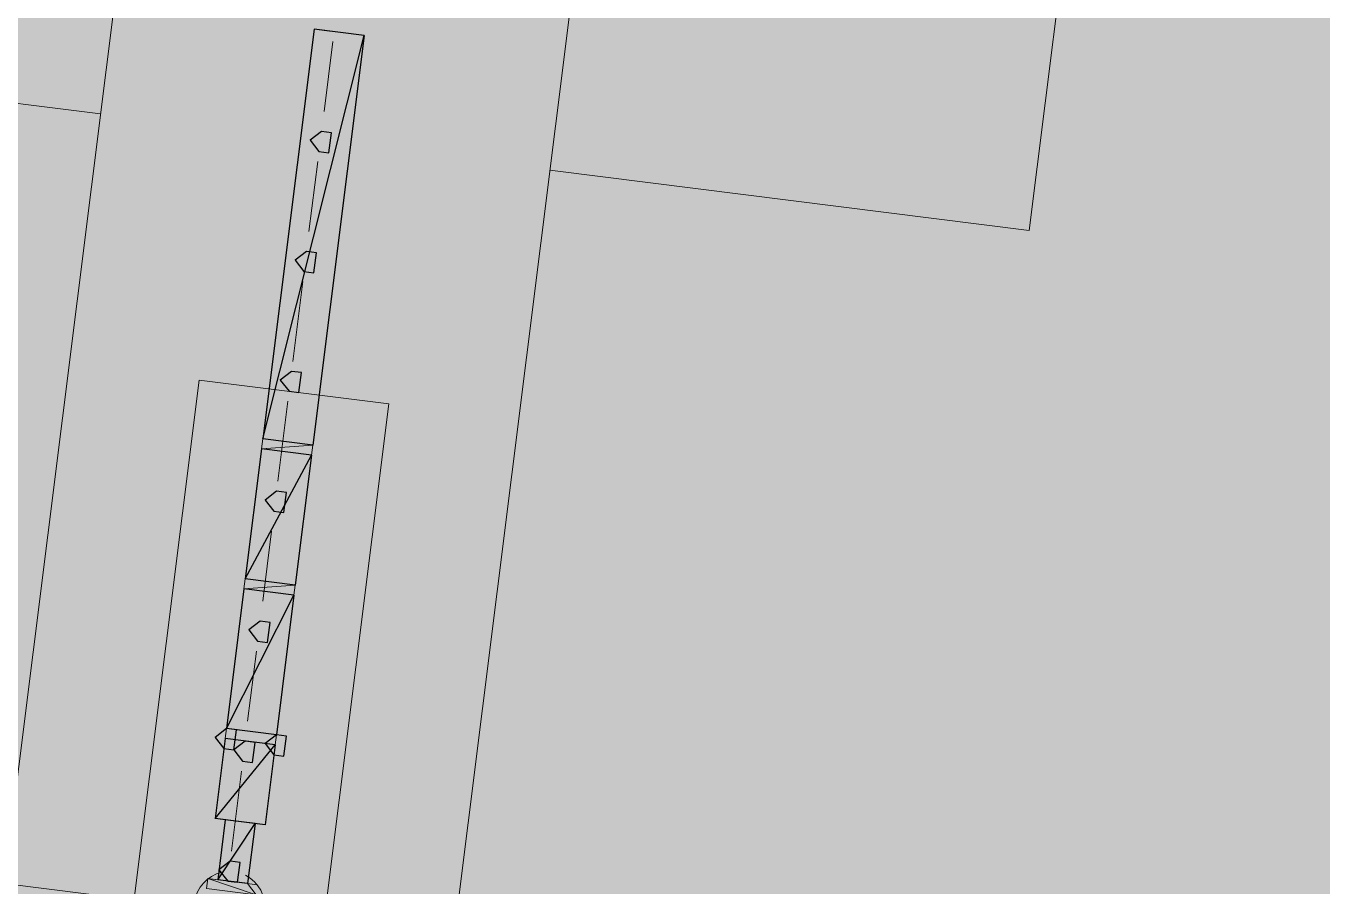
# Model space of a CAD drawing. Header units: metres. Extents: x -4 to 509425, y 7549 to 4732445.
# Drawn here: x 476067.888 to 476068.978, y 4719726.592 to 4719727.315 of the extents above; entities that cross this region are included whole.
import ezdxf

# ---------------------------------------------------------------- set-up
doc = ezdxf.new("R2010")
doc.units = ezdxf.units.M
doc.header["$LTSCALE"] = 0.01
doc.header["$MEASUREMENT"] = 0
doc.layers.get('0').update_dxf_attribs({"lineweight": 0})
doc.layers.add('_SUBESTACIÓN', color=1, linetype='Continuous')
doc.layers.add('SUBESTACION LA VID', color=253, linetype='Continuous')

# ---------------------------------------------------------------- blocks, each defined once
blk = doc.blocks.new('A$Cfff6051d')
at = {"layer": 'SUBESTACION LA VID', "transparency": 33554687}
h = blk.add_hatch(color=256, dxfattribs=at)
h.dxf.hatch_style = 2
h.paths.add_polyline_path([(476068.1436, 4719727.2172), (476068.1447, 4719727.2256), (476068.1363, 4719727.2267), (476068.1268, 4719727.2193), (476068.1341, 4719727.2099), (476068.1425, 4719727.2088)])
h = blk.add_hatch(color=256, dxfattribs=at)
h.dxf.hatch_style = 2
h.paths.add_polyline_path([(476068.1436, 4719727.2172), (476068.1447, 4719727.2256), (476068.1363, 4719727.2267), (476068.1268, 4719727.2193), (476068.1341, 4719727.2099), (476068.1425, 4719727.2088)])
h = blk.add_hatch(color=256, dxfattribs=at)
h.dxf.hatch_style = 2
h.paths.add_polyline_path([(476068.131, 4719727.1164), (476068.132, 4719727.1248), (476068.1236, 4719727.1259), (476068.1142, 4719727.1185), (476068.1215, 4719727.1091), (476068.1299, 4719727.108)])
h = blk.add_hatch(color=256, dxfattribs=at)
h.dxf.hatch_style = 2
h.paths.add_polyline_path([(476068.131, 4719727.1164), (476068.132, 4719727.1248), (476068.1236, 4719727.1259), (476068.1142, 4719727.1185), (476068.1215, 4719727.1091), (476068.1299, 4719727.108)])
h = blk.add_hatch(color=256, dxfattribs=at)
h.dxf.hatch_style = 2
h.paths.add_polyline_path([(476068.1183, 4719727.0156), (476068.1194, 4719727.024), (476068.111, 4719727.0251), (476068.1015, 4719727.0177), (476068.1089, 4719727.0083), (476068.1173, 4719727.0072)])
h = blk.add_hatch(color=256, dxfattribs=at)
h.dxf.hatch_style = 2
h.paths.add_polyline_path([(476068.1183, 4719727.0156), (476068.1194, 4719727.024), (476068.111, 4719727.0251), (476068.1015, 4719727.0177), (476068.1089, 4719727.0083), (476068.1173, 4719727.0072)])
h = blk.add_hatch(color=256, dxfattribs=at)
h.dxf.hatch_style = 2
h.paths.add_polyline_path([(476068.1057, 4719726.9148), (476068.1067, 4719726.9232), (476068.0983, 4719726.9243), (476068.0889, 4719726.9169), (476068.0962, 4719726.9075), (476068.1046, 4719726.9064)])
h = blk.add_hatch(color=256, dxfattribs=at)
h.dxf.hatch_style = 2
h.paths.add_polyline_path([(476068.1057, 4719726.9148), (476068.1067, 4719726.9232), (476068.0983, 4719726.9243), (476068.0889, 4719726.9169), (476068.0962, 4719726.9075), (476068.1046, 4719726.9064)])
h = blk.add_hatch(color=256, dxfattribs=at)
h.dxf.hatch_style = 2
h.paths.add_polyline_path([(476068.092, 4719726.8056), (476068.0931, 4719726.814), (476068.0847, 4719726.8151), (476068.0752, 4719726.8077), (476068.0825, 4719726.7983), (476068.0909, 4719726.7972)])
h = blk.add_hatch(color=256, dxfattribs=at)
h.dxf.hatch_style = 2
h.paths.add_polyline_path([(476068.092, 4719726.8056), (476068.0931, 4719726.814), (476068.0847, 4719726.8151), (476068.0752, 4719726.8077), (476068.0825, 4719726.7983), (476068.0909, 4719726.7972)])
h = blk.add_hatch(color=256, dxfattribs=at)
h.dxf.hatch_style = 2
h.paths.add_polyline_path([(476068.0636, 4719726.7153), (476068.0647, 4719726.7237), (476068.0563, 4719726.7248), (476068.0468, 4719726.7174), (476068.0542, 4719726.708), (476068.0626, 4719726.7069)])
h = blk.add_hatch(color=256, dxfattribs=at)
h.dxf.hatch_style = 2
h.paths.add_polyline_path([(476068.0794, 4719726.7048), (476068.0804, 4719726.7132), (476068.072, 4719726.7143), (476068.0626, 4719726.7069), (476068.0699, 4719726.6975), (476068.0783, 4719726.6964)])
h = blk.add_hatch(color=256, dxfattribs=at)
h.dxf.hatch_style = 2
h.paths.add_polyline_path([(476068.0794, 4719726.7048), (476068.0804, 4719726.7132), (476068.072, 4719726.7143), (476068.0626, 4719726.7069), (476068.0699, 4719726.6975), (476068.0783, 4719726.6964)])
h = blk.add_hatch(color=256, dxfattribs=at)
h.dxf.hatch_style = 2
h.paths.add_polyline_path([(476068.1056, 4719726.7101), (476068.1067, 4719726.7185), (476068.0983, 4719726.7195), (476068.0888, 4719726.7122), (476068.0962, 4719726.7027), (476068.1046, 4719726.7017)])
h = blk.add_hatch(color=256, dxfattribs=at)
h.dxf.hatch_style = 2
h.paths.add_polyline_path([(476068.0667, 4719726.604), (476068.0678, 4719726.6124), (476068.0594, 4719726.6135), (476068.0499, 4719726.6061), (476068.0573, 4719726.5967), (476068.0657, 4719726.5956)])
h = blk.add_hatch(color=256, dxfattribs=at)
h.dxf.hatch_style = 2
h.paths.add_polyline_path([(476068.0667, 4719726.604), (476068.0678, 4719726.6124), (476068.0594, 4719726.6135), (476068.0499, 4719726.6061), (476068.0573, 4719726.5967), (476068.0657, 4719726.5956)])
at = {"layer": 'SUBESTACION LA VID', "lineweight": 15}
for p, q in [((476068.0868, 4719726.9684), (476068.13, 4719727.3128)), ((476068.1288, 4719726.9631), (476068.172, 4719727.3075)), ((476068.1457, 4719727.3023), (476068.1384, 4719727.2435)), ((476068.1457, 4719727.3023), (476068.1384, 4719727.2435)), ((476068.1331, 4719727.2015), (476068.1257, 4719727.1427)), ((476068.1331, 4719727.2015), (476068.1257, 4719727.1427)), ((476068.1205, 4719727.1007), (476068.112, 4719727.0335)), ((476068.1205, 4719727.1007), (476068.112, 4719727.0335)), ((476068.1078, 4719726.9999), (476068.0994, 4719726.9327)), ((476068.1078, 4719726.9999), (476068.0994, 4719726.9327)), ((476068.0721, 4719726.8508), (476068.0858, 4719726.96)), ((476068.1278, 4719726.9547), (476068.0858, 4719726.96)), ((476068.0941, 4719726.8907), (476068.0868, 4719726.8319)), ((476068.0941, 4719726.8907), (476068.0868, 4719726.8319)), ((476068.0563, 4719726.7248), (476068.071, 4719726.8424)), ((476068.0983, 4719726.7195), (476068.113, 4719726.8371)), ((476068.0815, 4719726.7899), (476068.0741, 4719726.7311)), ((476068.0815, 4719726.7899), (476068.0741, 4719726.7311)), ((476068.0983, 4719726.7195), (476068.0563, 4719726.7248)), ((476068.0888, 4719726.6439), (476068.0972, 4719726.7111)), ((476068.0689, 4719726.6891), (476068.0604, 4719726.6219)), ((476068.0689, 4719726.6891), (476068.0604, 4719726.6219)), ((476068.0468, 4719726.6492), (476068.0468, 4719726.6492)), ((476068.0489, 4719726.5977), (476068.0552, 4719726.6481)), ((476068.0741, 4719726.5946), (476068.0804, 4719726.645)), ((476068.0804, 4719726.645), (476068.0804, 4719726.645))]:
    blk.add_line(p, q, dxfattribs=at)
for points in [[(476068.3284, 4719727.1941), (476068.7316, 4719727.1435), (476068.8127, 4719727.7903), (476067.6283, 4719727.9388), (476067.5472, 4719727.292), (476067.9504, 4719727.2415)], [(476068.1381, 4719726.5609), (476068.2473, 4719726.5472), (476068.3821, 4719727.6225), (476068.0041, 4719727.6699), (476067.8693, 4719726.5946), (476067.9785, 4719726.5809)], [(476068.13, 4719727.3128), (476068.172, 4719727.3075), (476068.1288, 4719726.9631), (476068.1278, 4719726.9547), (476068.1141, 4719726.8455), (476068.113, 4719726.8371), (476068.0983, 4719726.7195), (476068.0972, 4719726.7111), (476068.0888, 4719726.6439), (476068.0804, 4719726.645), (476068.0741, 4719726.5946), (476068.0814, 4719726.5851)], [(476068.0394, 4719726.5904), (476068.0405, 4719726.5988), (476068.0489, 4719726.5977), (476068.0552, 4719726.6481), (476068.0468, 4719726.6492), (476068.0552, 4719726.7164), (476068.0563, 4719726.7248), (476068.071, 4719726.8424), (476068.0721, 4719726.8508), (476068.0858, 4719726.96), (476068.0868, 4719726.9684), (476068.13, 4719727.3128)], [(476068.172, 4719727.3075), (476068.1636, 4719727.3086), (476068.1384, 4719727.3117), (476068.13, 4719727.3128)], [(476068.1234, 4719726.4433), (476068.1929, 4719726.9978), (476068.0333, 4719727.0178), (476067.9638, 4719726.4633)], [(476068.1278, 4719726.9547), (476068.1288, 4719726.9631), (476068.0868, 4719726.9684), (476068.0858, 4719726.96)], [(476068.0721, 4719726.8508), (476068.1141, 4719726.8455), (476068.1278, 4719726.9547)], [(476068.1141, 4719726.8455), (476068.113, 4719726.8371), (476068.071, 4719726.8424), (476068.0721, 4719726.8508)], [(476068.0804, 4719726.645), (476068.0468, 4719726.6492), (476068.0552, 4719726.7164)]]:
    blk.add_lwpolyline(points, dxfattribs=at)
at = {"layer": 'SUBESTACION LA VID'}
for points in [[(476068.1436, 4719727.2172), (476068.1447, 4719727.2256), (476068.1363, 4719727.2267), (476068.1268, 4719727.2193), (476068.1341, 4719727.2099), (476068.1425, 4719727.2088)], [(476068.1436, 4719727.2172), (476068.1447, 4719727.2256), (476068.1363, 4719727.2267), (476068.1268, 4719727.2193), (476068.1341, 4719727.2099), (476068.1425, 4719727.2088)], [(476068.131, 4719727.1164), (476068.132, 4719727.1248), (476068.1236, 4719727.1259), (476068.1142, 4719727.1185), (476068.1215, 4719727.1091), (476068.1299, 4719727.108)], [(476068.131, 4719727.1164), (476068.132, 4719727.1248), (476068.1236, 4719727.1259), (476068.1142, 4719727.1185), (476068.1215, 4719727.1091), (476068.1299, 4719727.108)], [(476068.1183, 4719727.0156), (476068.1194, 4719727.024), (476068.111, 4719727.0251), (476068.1015, 4719727.0177), (476068.1089, 4719727.0083), (476068.1173, 4719727.0072)], [(476068.1183, 4719727.0156), (476068.1194, 4719727.024), (476068.111, 4719727.0251), (476068.1015, 4719727.0177), (476068.1089, 4719727.0083), (476068.1173, 4719727.0072)], [(476068.1057, 4719726.9148), (476068.1067, 4719726.9232), (476068.0983, 4719726.9243), (476068.0889, 4719726.9169), (476068.0962, 4719726.9075), (476068.1046, 4719726.9064)], [(476068.1057, 4719726.9148), (476068.1067, 4719726.9232), (476068.0983, 4719726.9243), (476068.0889, 4719726.9169), (476068.0962, 4719726.9075), (476068.1046, 4719726.9064)], [(476068.092, 4719726.8056), (476068.0931, 4719726.814), (476068.0847, 4719726.8151), (476068.0752, 4719726.8077), (476068.0825, 4719726.7983), (476068.0909, 4719726.7972)], [(476068.092, 4719726.8056), (476068.0931, 4719726.814), (476068.0847, 4719726.8151), (476068.0752, 4719726.8077), (476068.0825, 4719726.7983), (476068.0909, 4719726.7972)], [(476068.0636, 4719726.7153), (476068.0647, 4719726.7237), (476068.0563, 4719726.7248), (476068.0468, 4719726.7174), (476068.0542, 4719726.708), (476068.0626, 4719726.7069)], [(476068.0794, 4719726.7048), (476068.0804, 4719726.7132), (476068.072, 4719726.7143), (476068.0626, 4719726.7069), (476068.0699, 4719726.6975), (476068.0783, 4719726.6964)], [(476068.0794, 4719726.7048), (476068.0804, 4719726.7132), (476068.072, 4719726.7143), (476068.0626, 4719726.7069), (476068.0699, 4719726.6975), (476068.0783, 4719726.6964)], [(476068.1056, 4719726.7101), (476068.1067, 4719726.7185), (476068.0983, 4719726.7195), (476068.0888, 4719726.7122), (476068.0962, 4719726.7027), (476068.1046, 4719726.7017)], [(476068.0667, 4719726.604), (476068.0678, 4719726.6124), (476068.0594, 4719726.6135), (476068.0499, 4719726.6061), (476068.0573, 4719726.5967), (476068.0657, 4719726.5956)], [(476068.0667, 4719726.604), (476068.0678, 4719726.6124), (476068.0594, 4719726.6135), (476068.0499, 4719726.6061), (476068.0573, 4719726.5967), (476068.0657, 4719726.5956)]]:
    blk.add_lwpolyline(points, close=True, dxfattribs=at)
at = {"layer": 'SUBESTACION LA VID', "lineweight": 0}
for points in [[(476068.1436, 4719727.2172), (476068.1447, 4719727.2256), (476068.1363, 4719727.2267), (476068.1268, 4719727.2193), (476068.1341, 4719727.2099), (476068.1425, 4719727.2088)], [(476068.1436, 4719727.2172), (476068.1447, 4719727.2256), (476068.1363, 4719727.2267), (476068.1268, 4719727.2193), (476068.1341, 4719727.2099), (476068.1425, 4719727.2088)], [(476068.131, 4719727.1164), (476068.132, 4719727.1248), (476068.1236, 4719727.1259), (476068.1142, 4719727.1185), (476068.1215, 4719727.1091), (476068.1299, 4719727.108)], [(476068.131, 4719727.1164), (476068.132, 4719727.1248), (476068.1236, 4719727.1259), (476068.1142, 4719727.1185), (476068.1215, 4719727.1091), (476068.1299, 4719727.108)], [(476068.1183, 4719727.0156), (476068.1194, 4719727.024), (476068.111, 4719727.0251), (476068.1015, 4719727.0177), (476068.1089, 4719727.0083), (476068.1173, 4719727.0072)], [(476068.1183, 4719727.0156), (476068.1194, 4719727.024), (476068.111, 4719727.0251), (476068.1015, 4719727.0177), (476068.1089, 4719727.0083), (476068.1173, 4719727.0072)], [(476068.1057, 4719726.9148), (476068.1067, 4719726.9232), (476068.0983, 4719726.9243), (476068.0889, 4719726.9169), (476068.0962, 4719726.9075), (476068.1046, 4719726.9064)], [(476068.1057, 4719726.9148), (476068.1067, 4719726.9232), (476068.0983, 4719726.9243), (476068.0889, 4719726.9169), (476068.0962, 4719726.9075), (476068.1046, 4719726.9064)], [(476068.092, 4719726.8056), (476068.0931, 4719726.814), (476068.0847, 4719726.8151), (476068.0752, 4719726.8077), (476068.0825, 4719726.7983), (476068.0909, 4719726.7972)], [(476068.092, 4719726.8056), (476068.0931, 4719726.814), (476068.0847, 4719726.8151), (476068.0752, 4719726.8077), (476068.0825, 4719726.7983), (476068.0909, 4719726.7972)], [(476068.0636, 4719726.7153), (476068.0647, 4719726.7237), (476068.0563, 4719726.7248), (476068.0468, 4719726.7174), (476068.0542, 4719726.708), (476068.0626, 4719726.7069)], [(476068.0794, 4719726.7048), (476068.0804, 4719726.7132), (476068.072, 4719726.7143), (476068.0626, 4719726.7069), (476068.0699, 4719726.6975), (476068.0783, 4719726.6964)], [(476068.0794, 4719726.7048), (476068.0804, 4719726.7132), (476068.072, 4719726.7143), (476068.0626, 4719726.7069), (476068.0699, 4719726.6975), (476068.0783, 4719726.6964)], [(476068.1056, 4719726.7101), (476068.1067, 4719726.7185), (476068.0983, 4719726.7195), (476068.0888, 4719726.7122), (476068.0962, 4719726.7027), (476068.1046, 4719726.7017)], [(476068.0667, 4719726.604), (476068.0678, 4719726.6124), (476068.0594, 4719726.6135), (476068.0499, 4719726.6061), (476068.0573, 4719726.5967), (476068.0657, 4719726.5956)], [(476068.0667, 4719726.604), (476068.0678, 4719726.6124), (476068.0594, 4719726.6135), (476068.0499, 4719726.6061), (476068.0573, 4719726.5967), (476068.0657, 4719726.5956)]]:
    blk.add_lwpolyline(points, close=True, dxfattribs=at)
for points in [[(476068.1288, 4719726.9631), (476068.0858, 4719726.96), (476068.1278, 4719726.9547)], [(476068.0721, 4719726.8508), (476068.1141, 4719726.8455), (476068.071, 4719726.8424)], [(476068.0983, 4719726.7195), (476068.0563, 4719726.7248), (476068.0983, 4719726.7195), (476068.0563, 4719726.7248), (476068.0983, 4719726.7195), (476068.0563, 4719726.7248), (476068.0983, 4719726.7195), (476068.0563, 4719726.7248)], [(476068.0972, 4719726.7111), (476068.0552, 4719726.7164), (476068.0972, 4719726.7111), (476068.0552, 4719726.7164), (476068.0972, 4719726.7111)], [(476068.0468, 4719726.6492), (476068.0888, 4719726.6439), (476068.0468, 4719726.6492), (476068.0888, 4719726.6439), (476068.0468, 4719726.6492), (476068.0888, 4719726.6439), (476068.0468, 4719726.6492), (476068.0888, 4719726.6439), (476068.0468, 4719726.6492), (476068.0888, 4719726.6439), (476068.0468, 4719726.6492)], [(476068.0552, 4719726.6481), (476068.0888, 4719726.6439), (476068.0804, 4719726.645)], [(476068.0405, 4719726.5988), (476068.0814, 4719726.5851), (476068.0394, 4719726.5904)], [(476068.0741, 4719726.5946), (476068.0405, 4719726.5988), (476068.0825, 4719726.5935)], [(476068.0741, 4719726.5946), (476068.0489, 4719726.5977), (476068.0741, 4719726.5946), (476068.0489, 4719726.5977)]]:
    blk.add_lwpolyline(points, dxfattribs=at)
at = {"layer": 'SUBESTACION LA VID'}
for points in [[(476068.13, 4719727.3128), (476068.13, 4719727.3128), (476068.172, 4719727.3075), (476068.172, 4719727.3075), (476068.172, 4719727.3075), (476068.0868, 4719726.9684), (476068.0868, 4719726.9684), (476068.0868, 4719726.9684), (476068.13, 4719727.3128), (476068.13, 4719727.3128)], [(476068.172, 4719727.3075), (476068.172, 4719727.3075), (476068.0868, 4719726.9684), (476068.0868, 4719726.9684), (476068.0868, 4719726.9684), (476068.1288, 4719726.9631), (476068.1288, 4719726.9631), (476068.1288, 4719726.9631), (476068.172, 4719727.3075), (476068.172, 4719727.3075)], [(476068.0858, 4719726.96), (476068.0858, 4719726.96), (476068.1278, 4719726.9547), (476068.1278, 4719726.9547), (476068.1278, 4719726.9547), (476068.0721, 4719726.8508), (476068.0721, 4719726.8508), (476068.0721, 4719726.8508), (476068.0858, 4719726.96), (476068.0858, 4719726.96)], [(476068.1278, 4719726.9547), (476068.1278, 4719726.9547), (476068.0721, 4719726.8508), (476068.0721, 4719726.8508), (476068.0721, 4719726.8508), (476068.1141, 4719726.8455), (476068.1141, 4719726.8455), (476068.1141, 4719726.8455), (476068.1278, 4719726.9547), (476068.1278, 4719726.9547)], [(476068.071, 4719726.8424), (476068.071, 4719726.8424), (476068.113, 4719726.8371), (476068.113, 4719726.8371), (476068.113, 4719726.8371), (476068.0563, 4719726.7248), (476068.0563, 4719726.7248), (476068.0563, 4719726.7248), (476068.071, 4719726.8424), (476068.071, 4719726.8424)], [(476068.113, 4719726.8371), (476068.113, 4719726.8371), (476068.0563, 4719726.7248), (476068.0563, 4719726.7248), (476068.0563, 4719726.7248), (476068.0983, 4719726.7195), (476068.0983, 4719726.7195), (476068.0983, 4719726.7195), (476068.113, 4719726.8371), (476068.113, 4719726.8371)], [(476068.0552, 4719726.7164), (476068.0552, 4719726.7164), (476068.0972, 4719726.7111), (476068.0972, 4719726.7111), (476068.0972, 4719726.7111), (476068.0468, 4719726.6492), (476068.0468, 4719726.6492), (476068.0468, 4719726.6492), (476068.0552, 4719726.7164), (476068.0552, 4719726.7164)], [(476068.0972, 4719726.7111), (476068.0972, 4719726.7111), (476068.0468, 4719726.6492), (476068.0468, 4719726.6492), (476068.0468, 4719726.6492), (476068.0888, 4719726.6439), (476068.0888, 4719726.6439), (476068.0888, 4719726.6439), (476068.0972, 4719726.7111), (476068.0972, 4719726.7111)], [(476068.0552, 4719726.6481), (476068.0552, 4719726.6481), (476068.0804, 4719726.645), (476068.0804, 4719726.645), (476068.0804, 4719726.645), (476068.0489, 4719726.5977), (476068.0489, 4719726.5977), (476068.0489, 4719726.5977), (476068.0552, 4719726.6481), (476068.0552, 4719726.6481)], [(476068.0804, 4719726.645), (476068.0804, 4719726.645), (476068.0489, 4719726.5977), (476068.0489, 4719726.5977), (476068.0489, 4719726.5977), (476068.0741, 4719726.5946), (476068.0741, 4719726.5946), (476068.0741, 4719726.5946), (476068.0804, 4719726.645), (476068.0804, 4719726.645)]]:
    blk.add_open_spline(points, degree=3, knots=[0, 0, 0, 0, 1, 1, 1, 2, 2, 2, 3, 3, 3, 3], dxfattribs=at)
at = {"layer": 'SUBESTACION LA VID', "lineweight": 0}
for points in [[(476068.13, 4719727.3128), (476068.13, 4719727.3128), (476068.172, 4719727.3075), (476068.172, 4719727.3075), (476068.172, 4719727.3075), (476068.0868, 4719726.9684), (476068.0868, 4719726.9684), (476068.0868, 4719726.9684), (476068.13, 4719727.3128), (476068.13, 4719727.3128)], [(476068.172, 4719727.3075), (476068.172, 4719727.3075), (476068.0868, 4719726.9684), (476068.0868, 4719726.9684), (476068.0868, 4719726.9684), (476068.1288, 4719726.9631), (476068.1288, 4719726.9631), (476068.1288, 4719726.9631), (476068.172, 4719727.3075), (476068.172, 4719727.3075)], [(476068.0858, 4719726.96), (476068.0858, 4719726.96), (476068.1278, 4719726.9547), (476068.1278, 4719726.9547), (476068.1278, 4719726.9547), (476068.0721, 4719726.8508), (476068.0721, 4719726.8508), (476068.0721, 4719726.8508), (476068.0858, 4719726.96), (476068.0858, 4719726.96)], [(476068.1278, 4719726.9547), (476068.1278, 4719726.9547), (476068.0721, 4719726.8508), (476068.0721, 4719726.8508), (476068.0721, 4719726.8508), (476068.1141, 4719726.8455), (476068.1141, 4719726.8455), (476068.1141, 4719726.8455), (476068.1278, 4719726.9547), (476068.1278, 4719726.9547)], [(476068.071, 4719726.8424), (476068.071, 4719726.8424), (476068.113, 4719726.8371), (476068.113, 4719726.8371), (476068.113, 4719726.8371), (476068.0563, 4719726.7248), (476068.0563, 4719726.7248), (476068.0563, 4719726.7248), (476068.071, 4719726.8424), (476068.071, 4719726.8424)], [(476068.113, 4719726.8371), (476068.113, 4719726.8371), (476068.0563, 4719726.7248), (476068.0563, 4719726.7248), (476068.0563, 4719726.7248), (476068.0983, 4719726.7195), (476068.0983, 4719726.7195), (476068.0983, 4719726.7195), (476068.113, 4719726.8371), (476068.113, 4719726.8371)], [(476068.0552, 4719726.7164), (476068.0552, 4719726.7164), (476068.0972, 4719726.7111), (476068.0972, 4719726.7111), (476068.0972, 4719726.7111), (476068.0468, 4719726.6492), (476068.0468, 4719726.6492), (476068.0468, 4719726.6492), (476068.0552, 4719726.7164), (476068.0552, 4719726.7164)], [(476068.0972, 4719726.7111), (476068.0972, 4719726.7111), (476068.0468, 4719726.6492), (476068.0468, 4719726.6492), (476068.0468, 4719726.6492), (476068.0888, 4719726.6439), (476068.0888, 4719726.6439), (476068.0888, 4719726.6439), (476068.0972, 4719726.7111), (476068.0972, 4719726.7111)], [(476068.0552, 4719726.6481), (476068.0552, 4719726.6481), (476068.0804, 4719726.645), (476068.0804, 4719726.645), (476068.0804, 4719726.645), (476068.0489, 4719726.5977), (476068.0489, 4719726.5977), (476068.0489, 4719726.5977), (476068.0552, 4719726.6481), (476068.0552, 4719726.6481)], [(476068.0804, 4719726.645), (476068.0804, 4719726.645), (476068.0489, 4719726.5977), (476068.0489, 4719726.5977), (476068.0489, 4719726.5977), (476068.0741, 4719726.5946), (476068.0741, 4719726.5946), (476068.0741, 4719726.5946), (476068.0804, 4719726.645), (476068.0804, 4719726.645)]]:
    blk.add_open_spline(points, degree=3, knots=[0, 0, 0, 0, 1, 1, 1, 2, 2, 2, 3, 3, 3, 3], dxfattribs=at)
at = {"layer": 'SUBESTACION LA VID', "lineweight": 15}
for points in [[(476068.0522, 4719726.604), (476068.0401, 4719726.6012), (476068.031, 4719726.5912), (476068.0294, 4719726.5788)], [(476068.0882, 4719726.5715), (476068.0898, 4719726.5838), (476068.0835, 4719726.5958), (476068.0724, 4719726.6015)]]:
    blk.add_open_spline(points, degree=3, dxfattribs=at)

msp = doc.modelspace()

# ---------------------------------------------------------------- hatches: boundary and pattern name
at = {"layer": '_SUBESTACIÓN', "transparency": 33554559}
h = msp.add_hatch(color=1, dxfattribs=at)
h.dxf.hatch_style = 1
h.paths.add_polyline_path([(475968.6399, 4719805.825), (476089.9386, 4719790.615), (476078.1686, 4719696.74), (475956.8686, 4719711.9502)])

# ---------------------------------------------------------------- block references
at = {"linetype": 'Continuous'}
msp.add_blockref('A$Cfff6051d', (0, 0), dxfattribs=at)

doc.saveas('drawing.dxf')
